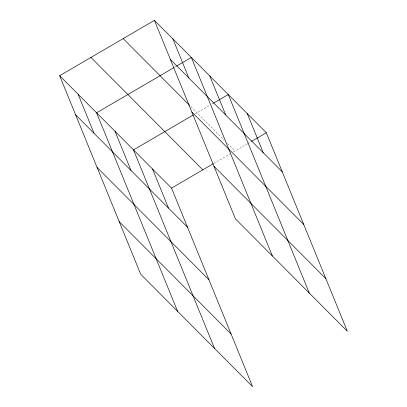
<?xml version="1.0" encoding="UTF-8"?>
<svg xmlns="http://www.w3.org/2000/svg" width="407" height="407" viewBox="0 0 407 407"><rect width="100%" height="100%" fill="white"/><g stroke="black" fill="none" stroke-linecap="round" stroke-linejoin="round"><path stroke-width="0.31" stroke-dasharray="2.04 1.53" d="M174.338 67.374L175.987 66.412M194.816 114.072L209.615 105.423M211.813 104.141L212.907 103.5M213.746 163.451L230.128 153.882M233.404 151.964L247.11 143.956M247.66 143.635L250.951 141.712M190.847 106.614L223.982 139.901M227.523 143.452L235.043 151.007"/><path stroke-width="0.61" d="M59.661 75.717L171.55 188.105L252.574 386.65L140.685 274.262L59.661 75.717L154.426 20.35L266.315 132.738L347.339 331.283L235.45 218.895L154.426 20.35M173.789 67.694L96.586 112.805L177.61 311.35M176.536 66.092L191.346 57.438L272.375 255.983M193.177 115.028L133.506 149.893L214.535 348.438M213.456 103.18L228.271 94.526L309.295 293.071M171.55 188.105L213.197 163.772M251.501 141.392L266.315 132.738M170.38 59.453L282.27 171.84M123.153 38.619L189.525 105.291M191.855 112.067L303.744 224.455M213.975 166.28L325.865 278.668M90.934 57.443L202.823 169.831M75.621 114.82L187.505 227.203M97.09 167.435L208.979 279.823M119.215 221.647L231.105 334.035M247.293 113.629L263.248 152.732M209.809 75.982L225.768 115.084M172.883 38.894L188.843 77.996M152.528 168.997L168.488 208.099M115.049 131.349L131.003 170.452M78.124 94.261L94.078 133.364"/></g></svg>
